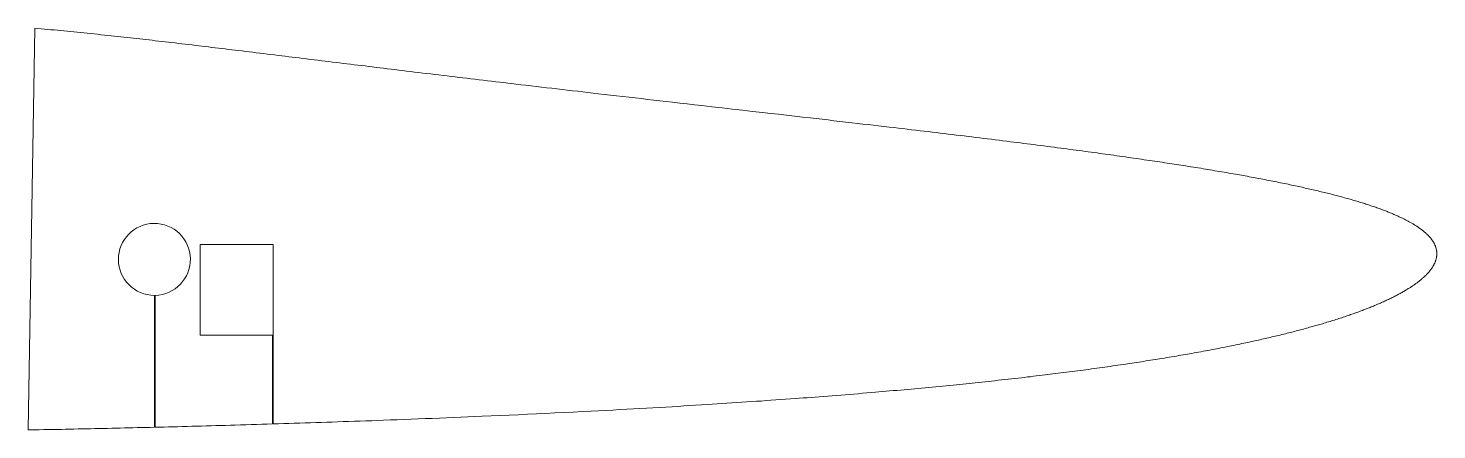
# Model space of a CAD drawing. Header units: millimetres. Extents: x 56 to 373, y 121 to 212.
import ezdxf

# ---------------------------------------------------------------- set-up
doc = ezdxf.new("R2010")
doc.units = ezdxf.units.MM
doc.layers.add('Geometries', color=7, linetype='Continuous', true_color=0xffffff)

msp = doc.modelspace()

# ---------------------------------------------------------------- linework, layer by layer
at = {"layer": 'Geometries', "linetype": 'Continuous', "lineweight": 0}
for p, q in [((55.79, 121.28), (57.25, 211.72)), ((94.52, 162.98), (110.92, 162.98)), ((94.52, 142.58), (94.52, 162.98)), ((110.92, 162.98), (110.92, 122.6)), ((84.19, 121.86), (84.19, 151.56)), ((84.39, 151.56), (84.39, 121.86)), ((110.79, 142.58), (94.52, 142.58)), ((110.79, 142.58), (110.79, 122.6))]:
    msp.add_line(p, q, dxfattribs=at)
at = {"layer": 'Geometries', "linetype": 'Continuous', "lineweight": 0, "flags": 128}
for points in [[(110.92, 122.6), (112.1, 122.64), (113.29, 122.67), (114.47, 122.71), (115.66, 122.75), (116.88, 122.79), (118.09, 122.83), (119.31, 122.87), (120.52, 122.91), (121.74, 122.95), (122.97, 122.99), (124.19, 123.03), (125.42, 123.07), (126.64, 123.12), (127.87, 123.16), (129.18, 123.2), (130.48, 123.25), (131.79, 123.3), (133.11, 123.34), (134.42, 123.39), (135.73, 123.44), (137.28, 123.5), (138.84, 123.56), (140.39, 123.62), (141.95, 123.68), (143.54, 123.74), (145.13, 123.8), (146.72, 123.86), (148.32, 123.93), (149.91, 123.99), (151.51, 124.06), (153.11, 124.13), (154.71, 124.19), (156.31, 124.26), (157.92, 124.33), (159.96, 124.42), (162, 124.51), (164.05, 124.6), (166.09, 124.69), (168.14, 124.79), (170.19, 124.89), (172.24, 124.98), (174.29, 125.08), (176.34, 125.18), (178.4, 125.28), (180.45, 125.39), (182.5, 125.49), (184.1, 125.58), (185.71, 125.66), (187.31, 125.74), (188.92, 125.83), (190.52, 125.92), (191.97, 126), (193.43, 126.08), (194.88, 126.16), (196.33, 126.24), (197.78, 126.33), (199.23, 126.41), (200.68, 126.49), (202, 126.57), (203.32, 126.65), (204.64, 126.73), (205.96, 126.81), (207.28, 126.89), (208.59, 126.98), (209.69, 127.05), (210.8, 127.12), (211.9, 127.19), (212.99, 127.26), (214.11, 127.33), (215.23, 127.4), (216.34, 127.48), (217.45, 127.55), (218.56, 127.63), (219.65, 127.7), (220.73, 127.77), (221.82, 127.85), (222.9, 127.93), (224, 128), (225.1, 128.08), (226.19, 128.16), (227.29, 128.24), (228.38, 128.32), (229.28, 128.39), (230.19, 128.45), (231.09, 128.52), (232, 128.59), (232.9, 128.66), (233.8, 128.73), (234.78, 128.8), (235.75, 128.88), (236.73, 128.95), (237.7, 129.03), (238.67, 129.11), (239.64, 129.19), (240.61, 129.26), (241.58, 129.34), (242.55, 129.42), (243.52, 129.5), (244.49, 129.58), (245.45, 129.67), (246.42, 129.75), (247.22, 129.82), (248.03, 129.89), (248.83, 129.96), (249.63, 130.03), (250.44, 130.1), (251.26, 130.17), (252.07, 130.24), (252.87, 130.32), (253.68, 130.39), (254.47, 130.46), (255.26, 130.53), (256.04, 130.61), (256.83, 130.68), (257.63, 130.75), (258.42, 130.83), (259.21, 130.91), (260, 130.98), (260.79, 131.06), (261.58, 131.13), (262.36, 131.21), (263.14, 131.29), (263.92, 131.37), (264.7, 131.44), (265.41, 131.51), (266.11, 131.59), (266.81, 131.66), (267.51, 131.73), (268.21, 131.8), (268.9, 131.87), (269.6, 131.95), (270.35, 132.03), (271.09, 132.11), (271.83, 132.19), (272.58, 132.27), (273.33, 132.35), (274.08, 132.43), (274.83, 132.51), (275.57, 132.59), (276.32, 132.68), (277.06, 132.76), (277.79, 132.84), (278.53, 132.93), (279.26, 133.01), (279.99, 133.1), (280.66, 133.18), (281.32, 133.25), (281.98, 133.33), (282.63, 133.41), (283.29, 133.49), (283.94, 133.57), (284.59, 133.65), (285.18, 133.72), (285.78, 133.79), (286.37, 133.86), (286.96, 133.94), (287.54, 134.01), (288.13, 134.08), (288.77, 134.17), (289.4, 134.25), (290.03, 134.33), (290.66, 134.41), (291.29, 134.49), (291.92, 134.57), (292.54, 134.66), (293.16, 134.74), (293.78, 134.82), (294.4, 134.9), (295.01, 134.99), (295.63, 135.07), (296.24, 135.16), (296.85, 135.24), (297.44, 135.32), (298.03, 135.41), (298.62, 135.49), (299.21, 135.57), (299.81, 135.66), (300.4, 135.74), (300.99, 135.83), (301.58, 135.91), (302.17, 136), (302.67, 136.08), (303.18, 136.15), (303.68, 136.23), (304.18, 136.3), (304.68, 136.38), (305.21, 136.46), (305.74, 136.54), (306.26, 136.62), (306.78, 136.7), (307.3, 136.78), (307.82, 136.86), (308.34, 136.94), (308.85, 137.03), (309.37, 137.11), (309.88, 137.19), (310.38, 137.27), (310.89, 137.36), (311.44, 137.45), (311.99, 137.54), (312.53, 137.63), (313.08, 137.72), (313.62, 137.81), (314.16, 137.9), (314.69, 137.99), (315.18, 138.08), (315.67, 138.16), (316.15, 138.25), (316.64, 138.33), (317.12, 138.42), (317.6, 138.5), (318.12, 138.59), (318.64, 138.69), (319.15, 138.78), (319.66, 138.88), (320.17, 138.97), (320.68, 139.06), (321.19, 139.16), (321.69, 139.25), (322.19, 139.35), (322.69, 139.44), (323.18, 139.54), (323.68, 139.63), (324.17, 139.73), (324.66, 139.83), (325.13, 139.92), (325.61, 140.01), (326.08, 140.11), (326.55, 140.2), (327.02, 140.3), (327.49, 140.4), (327.96, 140.49), (328.43, 140.59), (328.9, 140.69), (329.32, 140.78), (329.74, 140.87), (330.16, 140.96), (330.58, 141.05), (331, 141.14), (331.41, 141.23), (331.81, 141.32), (332.2, 141.4), (332.59, 141.49), (332.98, 141.58), (333.36, 141.66), (333.75, 141.75), (334.13, 141.84), (334.51, 141.93), (334.89, 142.01), (335.26, 142.1), (335.64, 142.19), (336.01, 142.28), (336.38, 142.36), (336.75, 142.45), (337.11, 142.54), (337.48, 142.63), (337.88, 142.73), (338.29, 142.83), (338.69, 142.93), (339.09, 143.03), (339.42, 143.11), (339.76, 143.2), (340.09, 143.28), (340.42, 143.37), (340.75, 143.45), (341.08, 143.54), (341.42, 143.62), (341.76, 143.71), (342.1, 143.8), (342.44, 143.89), (342.77, 143.98), (343.11, 144.07), (343.44, 144.17), (343.77, 144.26), (344.13, 144.36), (344.5, 144.46), (344.86, 144.56), (345.22, 144.66), (345.52, 144.75), (345.82, 144.83), (346.12, 144.92), (346.42, 145.01), (346.71, 145.09), (347.01, 145.18), (347.35, 145.28), (347.69, 145.39), (348.03, 145.49), (348.37, 145.59), (348.71, 145.7), (349.05, 145.8), (349.38, 145.9), (349.72, 146.01), (350.05, 146.11), (350.37, 146.22), (350.7, 146.32), (351.02, 146.43), (351.34, 146.53), (351.66, 146.64), (351.95, 146.74), (352.23, 146.83), (352.51, 146.93), (352.8, 147.02), (353.07, 147.12), (353.35, 147.22), (353.63, 147.31), (353.89, 147.41), (354.16, 147.5), (354.42, 147.6), (354.69, 147.69), (354.95, 147.79), (355.21, 147.88), (355.46, 147.98), (355.72, 148.07), (356, 148.18), (356.28, 148.29), (356.56, 148.39), (356.83, 148.5), (357.07, 148.59), (357.3, 148.68), (357.52, 148.77), (357.75, 148.86), (357.98, 148.95), (358.2, 149.04), (358.46, 149.15), (358.72, 149.26), (358.97, 149.36), (359.23, 149.47), (359.44, 149.56), (359.65, 149.65), (359.86, 149.74), (360.07, 149.83), (360.27, 149.93), (360.48, 150.02), (360.72, 150.13), (360.96, 150.23), (361.2, 150.34), (361.43, 150.45), (361.66, 150.56), (361.87, 150.66), (362.08, 150.76), (362.28, 150.86), (362.49, 150.96), (362.69, 151.06), (362.89, 151.16), (363.08, 151.26), (363.29, 151.36), (363.5, 151.47), (363.71, 151.58), (363.91, 151.68), (364.12, 151.79), (364.32, 151.9), (364.52, 152.01), (364.71, 152.12), (364.91, 152.23), (365.1, 152.34), (365.29, 152.44), (365.48, 152.55), (365.66, 152.66), (365.84, 152.77), (366.01, 152.87), (366.17, 152.97), (366.33, 153.07), (366.49, 153.17), (366.64, 153.26), (366.8, 153.36), (366.95, 153.46), (367.11, 153.57), (367.27, 153.68), (367.43, 153.79), (367.59, 153.89), (367.74, 154), (367.88, 154.1), (368.02, 154.2), (368.15, 154.3), (368.29, 154.39), (368.42, 154.49), (368.54, 154.59), (368.67, 154.69), (368.8, 154.79), (368.92, 154.88), (369.04, 154.98), (369.16, 155.08), (369.27, 155.18), (369.39, 155.27), (369.5, 155.37), (369.61, 155.47), (369.72, 155.56), (369.82, 155.66), (369.92, 155.75), (370.03, 155.85), (370.13, 155.94), (370.23, 156.04), (370.32, 156.14), (370.42, 156.23), (370.52, 156.34), (370.62, 156.45), (370.72, 156.55), (370.81, 156.66), (370.91, 156.76), (371, 156.87), (371.08, 156.97), (371.16, 157.07), (371.24, 157.17), (371.32, 157.27), (371.4, 157.37), (371.47, 157.47), (371.54, 157.57), (371.61, 157.67), (371.68, 157.77), (371.75, 157.87), (371.81, 157.97), (371.87, 158.07), (371.93, 158.17), (371.99, 158.27), (372.04, 158.37), (372.09, 158.47), (372.14, 158.55), (372.18, 158.64), (372.23, 158.73), (372.27, 158.82), (372.31, 158.91), (372.34, 159), (372.38, 159.1), (372.42, 159.19), (372.45, 159.28), (372.48, 159.38), (372.51, 159.47), (372.55, 159.57), (372.57, 159.67), (372.6, 159.78), (372.63, 159.88), (372.65, 159.98), (372.67, 160.08), (372.68, 160.18), (372.7, 160.28), (372.71, 160.37), (372.72, 160.47), (372.73, 160.57), (372.74, 160.66), (372.74, 160.76), (372.75, 160.85), (372.75, 160.95), (372.74, 161.05), (372.74, 161.14), (372.74, 161.24), (372.73, 161.33), (372.72, 161.43), (372.71, 161.52), (372.69, 161.62), (372.68, 161.73), (372.66, 161.83), (372.63, 161.94), (372.61, 162.04), (372.59, 162.13), (372.56, 162.22), (372.53, 162.31), (372.51, 162.4), (372.48, 162.49), (372.44, 162.58), (372.41, 162.68), (372.37, 162.77), (372.33, 162.87), (372.28, 162.97), (372.24, 163.06), (372.19, 163.16), (372.14, 163.26), (372.09, 163.35), (372.04, 163.44), (371.99, 163.52), (371.94, 163.61), (371.89, 163.69), (371.83, 163.78), (371.77, 163.87), (371.71, 163.96), (371.64, 164.05), (371.58, 164.14), (371.51, 164.23), (371.44, 164.32), (371.37, 164.4), (371.3, 164.49), (371.23, 164.57), (371.16, 164.66), (371.09, 164.74), (371.01, 164.83), (370.93, 164.92), (370.84, 165.01), (370.76, 165.1), (370.67, 165.18), (370.58, 165.27), (370.49, 165.36), (370.39, 165.45), (370.3, 165.54), (370.2, 165.62), (370.1, 165.71), (370, 165.8), (369.89, 165.89), (369.78, 165.99), (369.66, 166.08), (369.54, 166.18), (369.42, 166.27), (369.3, 166.37), (369.17, 166.46), (369.06, 166.54), (368.95, 166.62), (368.84, 166.7), (368.72, 166.78), (368.61, 166.86), (368.48, 166.95), (368.35, 167.04), (368.23, 167.12), (368.09, 167.21), (367.96, 167.29), (367.83, 167.37), (367.69, 167.46), (367.55, 167.54), (367.41, 167.63), (367.27, 167.71), (367.13, 167.8), (366.99, 167.88), (366.82, 167.97), (366.66, 168.06), (366.5, 168.15), (366.33, 168.24), (366.16, 168.33), (365.99, 168.42), (365.82, 168.51), (365.66, 168.6), (365.5, 168.68), (365.33, 168.76), (365.17, 168.84), (365, 168.93), (364.83, 169.01), (364.64, 169.1), (364.45, 169.19), (364.26, 169.27), (364.07, 169.36), (363.88, 169.45), (363.68, 169.54), (363.48, 169.63), (363.28, 169.71), (363.08, 169.8), (362.87, 169.89), (362.66, 169.98), (362.45, 170.06), (362.24, 170.15), (362.03, 170.24), (361.82, 170.32), (361.6, 170.41), (361.39, 170.49), (361.17, 170.58), (360.95, 170.66), (360.72, 170.75), (360.49, 170.83), (360.27, 170.92), (360.03, 171.01), (359.78, 171.1), (359.52, 171.19), (359.25, 171.29), (358.99, 171.38), (358.72, 171.47), (358.45, 171.57), (358.18, 171.66), (357.91, 171.75), (357.63, 171.84), (357.36, 171.93), (357.08, 172.02), (356.8, 172.11), (356.51, 172.21), (356.22, 172.3), (355.93, 172.39), (355.64, 172.48), (355.35, 172.57), (355.05, 172.66), (354.76, 172.75), (354.46, 172.83), (354.16, 172.93), (353.85, 173.02), (353.54, 173.11), (353.22, 173.19), (352.91, 173.28), (352.59, 173.37), (352.27, 173.46), (351.95, 173.55), (351.63, 173.64), (351.3, 173.73), (351, 173.81), (350.7, 173.89), (350.39, 173.97), (350.09, 174.05), (349.78, 174.13), (349.47, 174.21), (349.16, 174.29), (348.82, 174.38), (348.48, 174.46), (348.14, 174.55), (347.8, 174.63), (347.44, 174.72), (347.09, 174.81), (346.73, 174.9), (346.37, 174.98), (346.01, 175.07), (345.64, 175.15), (345.27, 175.24), (344.91, 175.33), (344.53, 175.41), (344.16, 175.5), (343.82, 175.58), (343.47, 175.65), (343.13, 175.73), (342.78, 175.81), (342.43, 175.89), (342.08, 175.96), (341.73, 176.04), (341.34, 176.13), (340.94, 176.21), (340.55, 176.3), (340.15, 176.38), (339.75, 176.47), (339.33, 176.56), (338.9, 176.64), (338.47, 176.73), (338.03, 176.82), (337.6, 176.91), (337.16, 177), (336.72, 177.09), (336.27, 177.18), (335.83, 177.27), (335.38, 177.35), (334.93, 177.44), (334.48, 177.53), (334.04, 177.61), (333.6, 177.7), (333.17, 177.78), (332.72, 177.87), (332.28, 177.95), (331.84, 178.03), (331.39, 178.12), (330.94, 178.2), (330.51, 178.28), (330.07, 178.36), (329.64, 178.44), (329.2, 178.52), (328.76, 178.6), (328.32, 178.68), (327.88, 178.75), (327.43, 178.83), (326.93, 178.92), (326.43, 179.01), (325.92, 179.1), (325.41, 179.19), (324.89, 179.28), (324.37, 179.36), (323.85, 179.45), (323.32, 179.54), (322.79, 179.63), (322.27, 179.72), (321.75, 179.81), (321.22, 179.89), (320.69, 179.98), (320.15, 180.07), (319.61, 180.16), (319.06, 180.25), (318.51, 180.34), (317.96, 180.42), (317.41, 180.51), (316.86, 180.6), (316.3, 180.69), (315.74, 180.78), (315.18, 180.86), (314.66, 180.94), (314.15, 181.02), (313.63, 181.1), (313.12, 181.18), (312.6, 181.26), (312.07, 181.34), (311.55, 181.42), (310.98, 181.51), (310.41, 181.59), (309.84, 181.68), (309.27, 181.77), (308.68, 181.85), (308.09, 181.94), (307.5, 182.03), (306.91, 182.11), (306.31, 182.2), (305.72, 182.29), (305.12, 182.37), (304.52, 182.46), (303.91, 182.55), (303.31, 182.63), (302.66, 182.73), (302.02, 182.82), (301.37, 182.91), (300.72, 183), (300.06, 183.09), (299.41, 183.18), (298.79, 183.27), (298.17, 183.36), (297.54, 183.44), (296.92, 183.53), (296.29, 183.62), (295.62, 183.71), (294.95, 183.8), (294.28, 183.89), (293.61, 183.98), (292.93, 184.07), (292.25, 184.16), (291.57, 184.25), (290.89, 184.34), (290.2, 184.43), (289.52, 184.53), (288.83, 184.62), (288.14, 184.71), (287.39, 184.81), (286.63, 184.91), (285.87, 185), (285.11, 185.1), (284.34, 185.2), (283.58, 185.3), (282.81, 185.4), (282.07, 185.5), (281.32, 185.59), (280.57, 185.69), (279.82, 185.78), (279.07, 185.88), (278.32, 185.97), (277.56, 186.07), (276.81, 186.16), (275.96, 186.27), (275.11, 186.37), (274.25, 186.48), (273.4, 186.59), (272.52, 186.69), (271.65, 186.8), (270.77, 186.91), (269.89, 187.02), (269, 187.13), (268.13, 187.23), (267.26, 187.34), (266.39, 187.45), (265.51, 187.55), (264.62, 187.66), (263.73, 187.77), (262.83, 187.88), (261.93, 187.98), (261.03, 188.09), (260.13, 188.2), (259.22, 188.31), (258.32, 188.42), (257.41, 188.52), (256.5, 188.63), (255.53, 188.75), (254.57, 188.86), (253.6, 188.98), (252.62, 189.09), (251.65, 189.2), (250.68, 189.32), (249.5, 189.46), (248.33, 189.59), (247.15, 189.73), (245.97, 189.87), (244.78, 190.01), (243.6, 190.14), (242.41, 190.28), (241.09, 190.43), (239.76, 190.59), (238.43, 190.74), (237.1, 190.89), (235.77, 191.05), (234.44, 191.2), (233.11, 191.35), (231.77, 191.51), (229.99, 191.71), (228.2, 191.91), (226.41, 192.12), (224.63, 192.32), (222.84, 192.53), (221.04, 192.73), (218.76, 192.99), (216.48, 193.25), (214.2, 193.51), (211.92, 193.77), (209.64, 194.03), (207.37, 194.29), (205.71, 194.48), (204.05, 194.67), (202.4, 194.86), (200.75, 195.05), (199.35, 195.21), (197.95, 195.37), (196.55, 195.53), (195.15, 195.69), (193.76, 195.85), (192.37, 196.01), (190.98, 196.17), (189.59, 196.33), (188.2, 196.49), (186.82, 196.65), (185.43, 196.8), (184.05, 196.96), (182.89, 197.1), (181.74, 197.23), (180.58, 197.37), (179.43, 197.5), (178.26, 197.64), (177.09, 197.77), (175.92, 197.91), (174.76, 198.04), (173.59, 198.18), (172.43, 198.32), (171.27, 198.45), (170.11, 198.59), (168.95, 198.72), (167.8, 198.86), (166.65, 198.99), (165.5, 199.13), (164.6, 199.24), (163.7, 199.34), (162.8, 199.45), (161.91, 199.55), (161.02, 199.66), (160.07, 199.77), (159.13, 199.88), (158.19, 199.99), (157.25, 200.11), (156.31, 200.22), (155.37, 200.33), (154.49, 200.43), (153.61, 200.54), (152.74, 200.64), (151.86, 200.75), (150.99, 200.85), (150.06, 200.96), (149.14, 201.07), (148.22, 201.18), (147.3, 201.29), (146.38, 201.41), (145.47, 201.52), (144.56, 201.62), (143.65, 201.73), (142.74, 201.84), (141.83, 201.95), (140.93, 202.06), (140.03, 202.17), (139.17, 202.28), (138.32, 202.38), (137.46, 202.48), (136.61, 202.59), (135.76, 202.69), (134.91, 202.79), (134.07, 202.89), (133.22, 203), (132.41, 203.1), (131.59, 203.2), (130.78, 203.29), (129.97, 203.39), (129.15, 203.49), (128.33, 203.59), (127.51, 203.69), (126.69, 203.79), (125.87, 203.89), (125.06, 203.99), (124.25, 204.09), (123.44, 204.19), (122.64, 204.29), (121.83, 204.39), (120.98, 204.49), (120.13, 204.6), (119.29, 204.7), (118.44, 204.8), (117.6, 204.91), (116.77, 205.01), (115.98, 205.1), (115.19, 205.2), (114.41, 205.3), (113.62, 205.39), (112.84, 205.49), (112.02, 205.59), (111.2, 205.69), (110.38, 205.79), (109.56, 205.89), (108.75, 205.99), (107.93, 206.09), (107.12, 206.19), (106.31, 206.28), (105.51, 206.38), (104.71, 206.48), (103.91, 206.58), (103.11, 206.67), (102.35, 206.77), (101.59, 206.86), (100.84, 206.95), (100.08, 207.04), (99.33, 207.13), (98.58, 207.22), (97.84, 207.31), (97.09, 207.4), (96.36, 207.49), (95.63, 207.58), (94.9, 207.66), (94.17, 207.75), (93.45, 207.84), (92.68, 207.93), (91.91, 208.02), (91.15, 208.11), (90.39, 208.2), (89.63, 208.29), (88.88, 208.38), (88.13, 208.46), (87.38, 208.55), (86.63, 208.64), (85.88, 208.73), (85.14, 208.81), (84.39, 208.9), (83.69, 208.98), (82.98, 209.06), (82.28, 209.14), (81.58, 209.22), (80.88, 209.3), (80.18, 209.38), (79.49, 209.45), (78.8, 209.53), (78.07, 209.61), (77.35, 209.69), (76.63, 209.77), (75.91, 209.85), (75.2, 209.93), (74.48, 210), (73.71, 210.09), (72.93, 210.17), (72.16, 210.25), (71.39, 210.33), (70.63, 210.42), (69.86, 210.5), (69.1, 210.57), (68.34, 210.65), (67.58, 210.73), (66.82, 210.81), (66.07, 210.88), (65.32, 210.96), (64.57, 211.03), (63.82, 211.11), (63.09, 211.18), (62.36, 211.25), (61.64, 211.32), (60.91, 211.38), (60.18, 211.45), (59.44, 211.52), (58.71, 211.59), (57.98, 211.66), (57.25, 211.72)], [(55.79, 121.28), (58.27, 121.3), (59.28, 121.32), (60.3, 121.34), (61.32, 121.36), (62.34, 121.38), (63.27, 121.39), (64.21, 121.41), (65.14, 121.43), (66.08, 121.45), (67.02, 121.47), (67.96, 121.49), (68.91, 121.51), (69.85, 121.53), (70.8, 121.55), (71.75, 121.57), (72.7, 121.59), (73.65, 121.61), (74.61, 121.63), (75.57, 121.66), (76.51, 121.68), (77.45, 121.7), (78.4, 121.72), (79.34, 121.74), (80.31, 121.77), (81.27, 121.79), (82.24, 121.81), (83.21, 121.84), (84.19, 121.86)], [(84.39, 121.86), (85.39, 121.89), (86.39, 121.91), (87.39, 121.94), (88.39, 121.97), (89.4, 121.99), (90.47, 122.02), (91.54, 122.05), (92.62, 122.08), (93.69, 122.1), (94.77, 122.13), (95.85, 122.16), (96.93, 122.19), (98.02, 122.22), (99.1, 122.25), (100.19, 122.28), (101.28, 122.31), (102.38, 122.35), (103.57, 122.38), (104.77, 122.42), (105.97, 122.45), (107.17, 122.49), (108.37, 122.52), (109.58, 122.56), (110.79, 122.6)]]:
    msp.add_lwpolyline(points, dxfattribs=at)
at = {"layer": 'Geometries', "linetype": 'Continuous', "lineweight": 0}
msp.add_arc((84.19, 159.66), 8.1, 271.4149, 270, dxfattribs=at)

doc.saveas('drawing.dxf')
